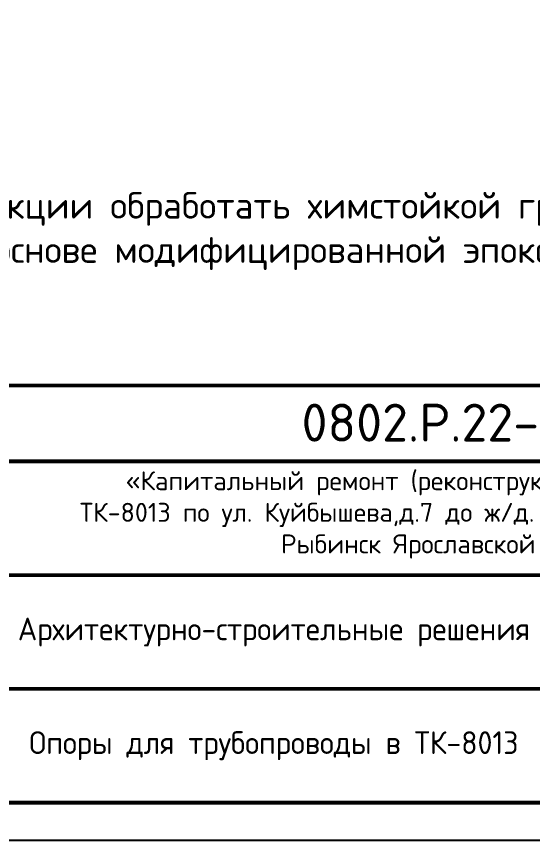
# Model space of a CAD drawing. Header units: millimetres. Extents: x 1601 to 14530, y 1157 to 3820.
# Drawn here: x 11119.1 to 11187.2, y 2828.4 to 2937.1 of the extents above; entities that cross this region are included whole.
import ezdxf

# ---------------------------------------------------------------- set-up
doc = ezdxf.new("R2010")
doc.units = ezdxf.units.MM
doc.layers.add('Размерный', color=4, linetype='Continuous', lineweight=30)
doc.styles.add('-ISOCPEUR-', font='isocpeur.TTF')
doc.styles.add('GOST', font='GOST Common.ttf')

msp = doc.modelspace()

# ---------------------------------------------------------------- linework, layer by layer
msp.add_lwpolyline([(10649.0991, 3248.4461), (11243.0991, 3248.4461), (11243.0991, 2828.4461), (10649.0991, 2828.4461)], close=True)
at = {"const_width": 0.5}
msp.add_lwpolyline([(10669.0991, 3243.4461), (11238.0991, 3243.4461), (11238.0991, 2833.4461), (10669.0991, 2833.4461)], close=True, dxfattribs=at)
for points in [[(11053.0991, 2833.4461), (11053.0991, 2888.4461), (11238.0991, 2888.4461)], [(11118.0991, 2878.4461), (11238.0991, 2878.4461)], [(11053.0991, 2863.4461), (11238.0991, 2863.4461)], [(11118.0991, 2848.4461), (11238.0991, 2848.4461)]]:
    msp.add_lwpolyline(points, dxfattribs=at)

# ---------------------------------------------------------------- texts
for s, insert, char_height, width, attachment_point, style in [('Все матало конструкции обработать химстойкой грунт-эмаль "АнтикорХим" на основе модифицированной эпоксидной смолы', (11075.0425, 2913.9578), 3.5, 143.054545, 1, '-ISOCPEUR-'), ('\\pi9.87215;{\\C7;«Капитальный ремонт (реконструкция) тепловых сетей от \\P\\pi3.82692;ТК-8013 по ул. Куйбышева,д.7 до ж/д. №6 по ул. Луговая в ГО г. \\P\\pi30.38942;Рыбинск Ярославской области».}', (11123.6487, 2877.1429), 2.5, 110.528844, 1, '-ISOCPEUR-'), ('Архитектурно-строительные решения', (11153.0991, 2855.9461), 3, 70, 5, 'GOST'), ('Опоры для трубопроводы в ТК-8013', (11153.0991, 2840.9461), 3, 70, 5, 'GOST')]:
    msp.add_mtext(s, dxfattribs=dict(insert=insert, char_height=char_height, width=width, attachment_point=attachment_point, style=style))
at = {"layer": 'Размерный', "color": 7, "lineweight": 30, "insert": (11080.4995, 2886.0563), "char_height": 5, "width": 185, "attachment_point": 1, "style": '-ISOCPEUR-'}
msp.add_mtext('\\pi66.25,l10;0802.Р.22-АС.1', dxfattribs=at)

doc.saveas('drawing.dxf')
